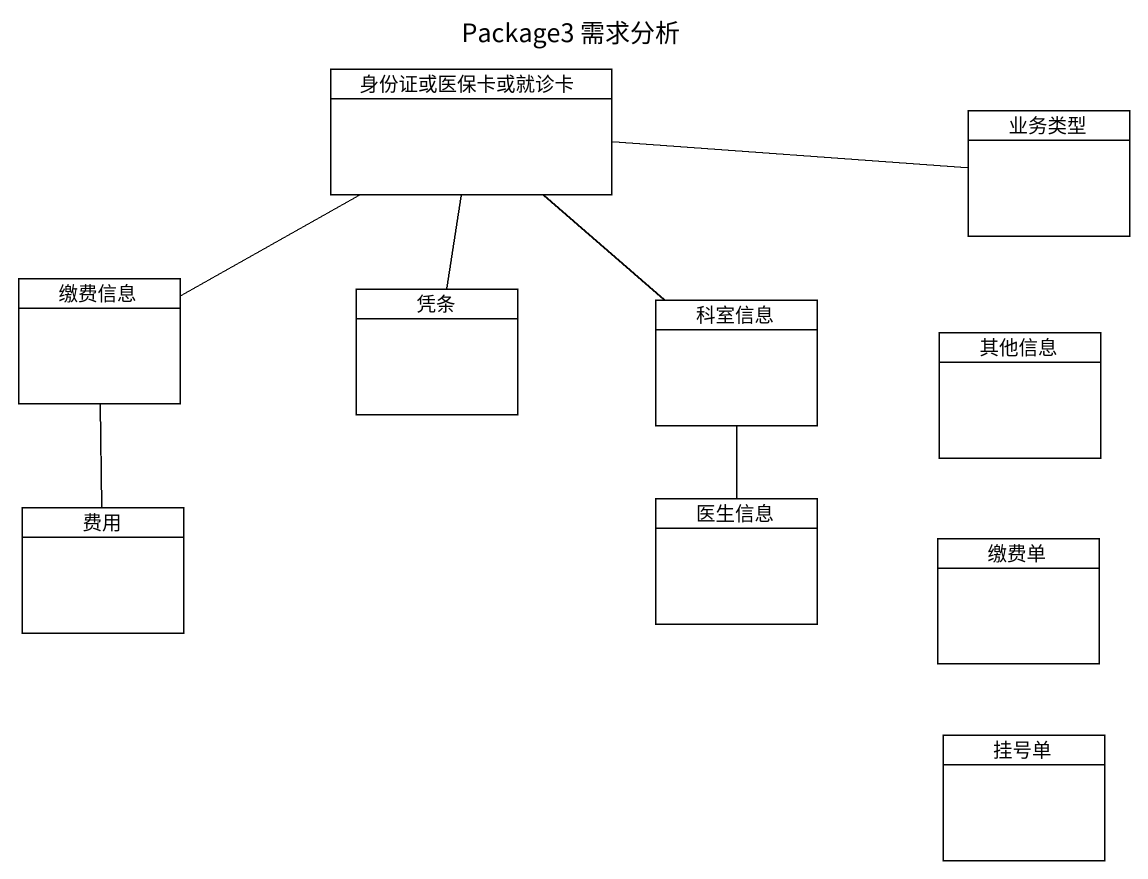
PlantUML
@startuml
title Package3 需求分析
hide circle
hide empty members
class 身份证或医保卡或就诊卡
class 业务类型
class 缴费信息
class 凭条
class 科室信息
class 其他信息
class 费用
class 医生信息
class 缴费单
class 挂号单
身份证或医保卡或就诊卡 -right- 业务类型
身份证或医保卡或就诊卡 -left- 缴费信息
身份证或医保卡或就诊卡 -- 凭条
身份证或医保卡或就诊卡 -- 科室信息
缴费信息 -- 费用
科室信息 -- 医生信息
@enduml
